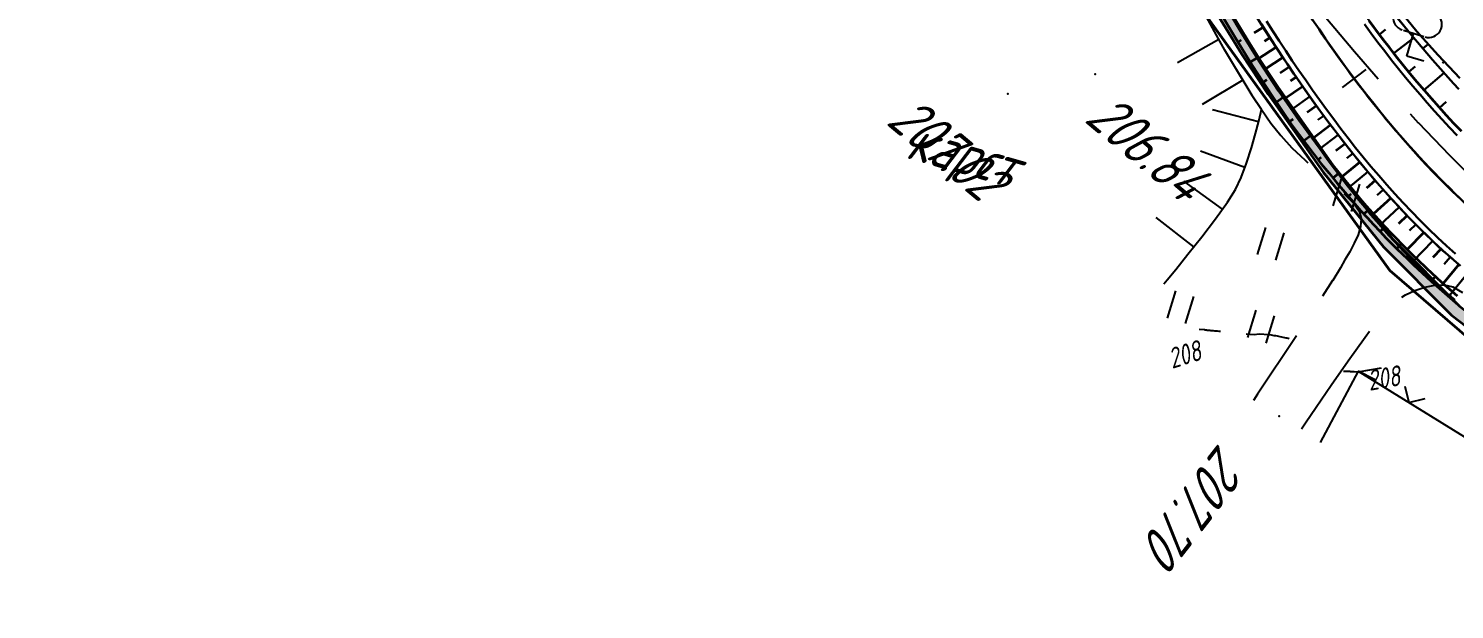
# Model space of a CAD drawing. Header units: millimetres. Extents: x -698 to 8131, y -704 to 4503.
# Drawn here: x 5316.2 to 5436.3, y 3362.6 to 3411.5 of the extents above; entities that cross this region are included whole.
import ezdxf

# ---------------------------------------------------------------- set-up
doc = ezdxf.new("R2010")
doc.units = ezdxf.units.MM
doc.linetypes.add('CONTI', pattern=[0])
for name, color, linetype, lineweight in [('10', 1, 'Continuous', 35), ('КОПИЯ_ОСЬ_13_ОТКОСЫ', 7, 'Continuous', 30), ('КОПИЯ_ОСЬ_ГРАНИЦЫ_ПОЛОС', 7, 'Continuous', 30), ('ОСЬ_ВЕРХ_ПОКРЫТИЯ_ГРАНИЦЫ_ПОЛОС', 7, 'Continuous', 30), ('ОСЬ_ВЕРХ_ПОКРЫТИЯ_ОСЬ', 1, 'Continuous', 30), ('Ось_примыкания', 1, 'Continuous', 35), ('Тротуар', 40, 'Continuous', 35)]:
    doc.layers.add(name, color=color, linetype=linetype, lineweight=lineweight)
for name, color, linetype in [('GOR_BDEFAULT', 212, 'CONTI'), ('NAD_MDEFAULT', 7, 'CONTI'), ('OBRIVDEFAULT', 32, 'CONTI'), ('PI_OTDEFAULT', 172, 'CONTI'), ('PI_TTDEFAULT', 5, 'CONTI'), ('SIT_LDEFAULT', 7, 'CONTI'), ('USLZNDEFAULT', 7, 'CONTI'), ('ОСЬ_ВЕРХ_ПОКРЫТИЯ_ПИКЕТЫ', 1, 'Continuous'), ('разметка', 7, 'Continuous')]:
    doc.layers.add(name, color=color, linetype=linetype)
doc.styles.add('eskd', font='isocpeui.ttf', dxfattribs={"width": 1.2})
doc.styles.add('SHRFT', font='isocpeui.ttf', dxfattribs={"width": 3.5})

# ---------------------------------------------------------------- blocks, each defined once
blk = doc.blocks.new('BL_2011')
at = {"color": 0}
for p, q in [((0, 0), (0, 2.4)), ((1.6, 0), (1.6, 2.4))]:
    blk.add_line(p, q, dxfattribs=at)
blk = doc.blocks.new('BL_104')
at = {"color": 0}
for p, q in [((-0.9, 2), (0.9, 2)), ((0, 0), (0, 2)), ((1.5, 0), (0, 0))]:
    blk.add_line(p, q, dxfattribs=at)
for centre, radius, start, end in [((0, 5.8), 1.04, 358, 185), ((-0.94, 4.8), 0.88, 100, 235), ((0.94, 4.8), 0.88, 305, 80), ((-1, 3.1), 1.1, 115, 270), ((1, 3.1), 1.1, 270, 65)]:
    blk.add_arc(centre, radius, start, end, dxfattribs=at)
blk = doc.blocks.new('*U49')
at = {"layer": 'КОПИЯ_ОСЬ_13_ОТКОСЫ'}
for points in [[(1001.06, 900.83), (1010.44, 886.4), (1020.32, 869), (1030.7, 851.9), (1041.05, 834.79), (1049.34, 821.93), (1053.11, 816.5), (1055.25, 813.39), (1056.86, 811.09), (1058.48, 808.83), (1060.12, 806.62), (1061.79, 804.46), (1063.49, 802.37), (1065.28, 800.37), (1067.11, 798.45)], [(998.87, 901.68), (999.85, 900.08), (1040.26, 834.31), (1048.73, 821.55), (1052.51, 816.13), (1054.68, 813.03), (1056.32, 810.75), (1057.97, 808.49), (1059.64, 806.29), (1061.33, 804.14), (1063.06, 802.04), (1064.8, 799.98), (1066.58, 798), (1067.03, 797.52)], [(1064.43, 801.32), (1064, 800.93)], [(1065.78, 799.84), (1065.64, 799.71)]]:
    blk.add_lwpolyline(points, dxfattribs=at)

msp = doc.modelspace()

# ---------------------------------------------------------------- hatches: boundary and pattern name
at = {"layer": 'Тротуар', "lineweight": 30, "ltscale": 7}
msp.add_hatch(color=256, dxfattribs=at).paths.add_polyline_path([(5466.6, 3369.44), (5464.2, 3371.97), (5457, 3375.47), (5449.97, 3379.12), (5446.48, 3381.11), (5443.16, 3383.22), (5436.71, 3388.14), (5431.07, 3393.81), (5426.05, 3400.02), (5421.51, 3406.48), (5419.22, 3409.91), (5412.94, 3420.13), (5406.73, 3430.4), (5401.56, 3438.96), (5392.41, 3454.46), (5384.13, 3468.14), (5376.81, 3480.08), (5372.69, 3483.7), (5367.05, 3489.86), (5364.43, 3494.12), (5362.55, 3498.79), (5362.16, 3499.75), (5361.3, 3501.96), (5360.24, 3505.54), (5359.9, 3506.51), (5359.56, 3507.49), (5353.52, 3517.41), (5346.1, 3529.28), (5337.36, 3542.68), (5330.6, 3552.6), (5323.51, 3562.28), (5314.69, 3573.38), (5305.76, 3583.75), (5294.79, 3595.52), (5284.15, 3605.97), (5274.52, 3614.8), (5262.52, 3625.47), (5250.26, 3635.75), (5228.64, 3653.55), (5213.48, 3666.21), (5198.55, 3679.53), (5195.16, 3682.07), (5188.61, 3686.68), (5181.73, 3690.74), (5174.55, 3693.98), (5166.76, 3696.05), (5158.67, 3697.1), (5150.77, 3696.7), (5142.93, 3694.89), (5135.76, 3691.8), (5128.89, 3687.53), (5119.68, 3680.12), (5110.52, 3672.03), (5107.65, 3669.25), (5096.33, 3657.93), (5094.63, 3656.23), (5093.91, 3655.54), (5087.83, 3649.47), (5076.61, 3638.07), (5063.96, 3625.25), (5056.91, 3618.16), (5049.81, 3611.12), (5042.67, 3604.12), (5034.1, 3595.72), (5025.46, 3587.25), (5012.29, 3575.13), (5004.83, 3568.46), (5000.38, 3564.54), (4992.57, 3558.19), (4986.36, 3553.14), (4976.97, 3545.67), (4967.37, 3538.47), (4960.95, 3533.7), (4956.14, 3530.26), (4951.27, 3526.83), (4944.56, 3522.24), (4941.88, 3520.46), (4934.85, 3515.75), (4934.02, 3515.2), (4921.2, 3506.6), (4903.6, 3496.55), (4897.66, 3493.45), (4891.6, 3490.6), (4873.24, 3481.85), (4861.14, 3475.78), (4851.02, 3470.05), (4850.32, 3469.62), (4844.04, 3464.75), (4838.09, 3459.35), (4832.47, 3453.61), (4827.24, 3447.37), (4822.54, 3440.51), (4818.9, 3433.93), (4815.52, 3426.46), (4812.44, 3418.67), (4810.03, 3411.16), (4807.18, 3399.96), (4804.77, 3388.2), (4802.68, 3365.27), (4803.82, 3364.88), (4805.75, 3388.01), (4808.15, 3399.73), (4811.12, 3411.3), (4813.57, 3418.85), (4816.51, 3426.23), (4819.78, 3433.45), (4823.59, 3440.31), (4828.12, 3446.88), (4833.21, 3452.94), (4838.77, 3458.62), (4844.64, 3463.95), (4850.89, 3468.79), (4851.61, 3469.24), (4861.61, 3474.9), (4873.59, 3481.02), (4892.03, 3489.67), (4898.14, 3492.52), (4904.07, 3495.66), (4921.66, 3505.71), (4942.43, 3519.63), (4945.11, 3521.41), (4951.74, 3525.93), (4956.65, 3529.4), (4961.5, 3532.94), (4967.97, 3537.66), (4977.55, 3544.92), (4986.99, 3552.36), (4993.2, 3557.41), (5001.02, 3563.78), (5005.49, 3567.72), (5012.96, 3574.39), (5026.15, 3586.52), (5034.8, 3595), (5043.37, 3603.4), (5050.51, 3610.41), (5057.62, 3617.45), (5064.67, 3624.55), (5077.32, 3637.36), (5088.54, 3648.76), (5097.04, 3657.23), (5108.35, 3668.53), (5111.2, 3671.3), (5120.32, 3679.36), (5129.47, 3686.72), (5136.23, 3690.91), (5143.25, 3693.93), (5150.91, 3695.71), (5158.63, 3696.09), (5166.57, 3695.06), (5174.22, 3693.04), (5181.27, 3689.85), (5188.08, 3685.83), (5194.57, 3681.26), (5197.92, 3678.75), (5212.83, 3665.46), (5228, 3652.78), (5249.62, 3634.98), (5261.86, 3624.72), (5273.85, 3614.05), (5283.42, 3605.25), (5294.04, 3594.85), (5304.93, 3583.18), (5313.92, 3572.75), (5322.72, 3561.68), (5329.78, 3552.02), (5336.52, 3542.13), (5345.25, 3528.74), (5352.67, 3516.88), (5358.55, 3507.34), (5360.41, 3501.54), (5363.53, 3493.67), (5366.24, 3489.26), (5371.99, 3482.98), (5375.96, 3479.54), (5383.27, 3467.63), (5391.55, 3453.95), (5400.71, 3438.45), (5405.88, 3429.88), (5412.11, 3419.62), (5418.38, 3409.37), (5420.61, 3406.01), (5425.24, 3399.43), (5430.32, 3393.15), (5436.05, 3387.39), (5442.49, 3382.47), (5445.97, 3380.25), (5449.49, 3378.24), (5456.56, 3374.58), (5463.6, 3371.15), (5466.01, 3368.6), (5468.31, 3367.58), (5468.71, 3368.5)])

# ---------------------------------------------------------------- linework, layer by layer
at = {"layer": '10'}
msp.add_lwpolyline([(5446.41, 3377.71), (5430.84, 3391.15), (5399.81, 3434.26), (5430.84, 3391.15), (5446.41, 3377.71), (5474.88, 3367.45), (5476.48, 3372.2), (5484, 3369.44), (5482.41, 3364.67), (5523.55, 3348.78), (5626.02, 3290.7), (5661.23, 3279.18), (5669.82, 3278.94), (5668.94, 3282.92), (5691.21, 3283.21)], dxfattribs=at)
at = {"layer": 'GOR_BDEFAULT', "color": 212, "elevation": 208, "flags": 128}
for points in [[(5414.8, 3386.21), (5415.24, 3386.16), (5415.29, 3386.15), (5415.35, 3386.15), (5415.41, 3386.14), (5415.47, 3386.13), (5415.55, 3386.13), (5415.62, 3386.12), (5415.7, 3386.11), (5415.79, 3386.1), (5415.88, 3386.09), (5415.98, 3386.08), (5416.09, 3386.07), (5416.2, 3386.06), (5416.32, 3386.05), (5416.44, 3386.03), (5416.58, 3386.02)], [(5414.8, 3386.21), (5415.24, 3386.16), (5415.29, 3386.15), (5415.35, 3386.15), (5415.41, 3386.14), (5415.47, 3386.13), (5415.55, 3386.13), (5415.62, 3386.12), (5415.7, 3386.11), (5415.79, 3386.1), (5415.88, 3386.09), (5415.98, 3386.08), (5416.09, 3386.07), (5416.2, 3386.06), (5416.32, 3386.05), (5416.44, 3386.03), (5416.58, 3386.02)], [(5418.76, 3385.8), (5419.44, 3385.76), (5419.84, 3385.8), (5420.65, 3385.76), (5420.75, 3385.74), (5420.86, 3385.72), (5420.97, 3385.7), (5421.09, 3385.68), (5421.22, 3385.66), (5421.35, 3385.63), (5421.47, 3385.61), (5421.6, 3385.58), (5421.73, 3385.55), (5421.85, 3385.53), (5421.97, 3385.5), (5422.08, 3385.48), (5422.19, 3385.46), (5422.28, 3385.44), (5422.37, 3385.42)], [(5418.76, 3385.8), (5419.44, 3385.76), (5419.84, 3385.8), (5420.65, 3385.76), (5420.75, 3385.74), (5420.86, 3385.72), (5420.97, 3385.7), (5421.09, 3385.68), (5421.22, 3385.66), (5421.35, 3385.63), (5421.47, 3385.61), (5421.6, 3385.58), (5421.73, 3385.55), (5421.85, 3385.53), (5421.97, 3385.5), (5422.08, 3385.48), (5422.19, 3385.46), (5422.28, 3385.44), (5422.37, 3385.42)], [(5430.13, 3382.92), (5428.15, 3382.58), (5427.84, 3382.6), (5427.79, 3382.6), (5427.74, 3382.6), (5427.68, 3382.61), (5427.62, 3382.61), (5427.55, 3382.61), (5427.49, 3382.62), (5427.42, 3382.62), (5427.35, 3382.62), (5427.29, 3382.62), (5427.22, 3382.63), (5427.16, 3382.63), (5427.1, 3382.63), (5427.04, 3382.63), (5426.99, 3382.64), (5426.94, 3382.64)]]:
    msp.add_lwpolyline(points, dxfattribs=at)
at = {"layer": 'OBRIVDEFAULT', "color": 32}
for p, q in [((5416.25, 3410.98, 209.24), (5414.95, 3413.38, 209.34)), ((5416.45, 3410.62), (5412.98, 3408.64)), ((5416.97, 3409.72, 209.21), (5416.25, 3410.98, 209.24)), ((5417.71, 3408.44, 209.19), (5416.97, 3409.72, 209.21)), ((5418.47, 3407.17, 209.17), (5417.71, 3408.44, 209.19)), ((5418.47, 3407.17), (5415.04, 3405.12)), ((5420.04, 3404.72, 209.13), (5419.24, 3405.92, 209.15)), ((5419.79, 3403.66), (5415.92, 3404.67)), ((5419.98, 3404.45, 209.1), (5420.04, 3404.72, 209.13)), ((5419.54, 3402.7, 208.96), (5419.81, 3403.74, 209.04)), ((5419.81, 3403.74, 209.04), (5419.98, 3404.45, 209.1)), ((5419.2, 3401.48, 208.85), (5419.54, 3402.7, 208.96)), ((5418.65, 3399.82), (5414.9, 3401.2)), ((5418.79, 3400.2, 208.74), (5419.2, 3401.48, 208.85)), ((5418.34, 3398.98, 208.64), (5418.79, 3400.2, 208.74)), ((5416.76, 3396.32), (5413.51, 3398.66)), ((5417.86, 3397.97, 208.54), (5418.34, 3398.98, 208.64)), ((5417.17, 3396.89, 208.5), (5417.86, 3397.97, 208.54)), ((5416.17, 3395.5, 208.45), (5417.17, 3396.89, 208.5)), ((5414.34, 3393.13), (5411.19, 3395.6)), ((5415.01, 3393.99, 208.39), (5416.17, 3395.5, 208.45)), ((5413.85, 3392.51, 208.33), (5415.01, 3393.99, 208.39)), ((5412.83, 3391.24, 208.27), (5413.85, 3392.51, 208.33)), ((5411.83, 3390.02, 208.22), (5412.1, 3390.35, 208.24)), ((5412.1, 3390.35, 208.24), (5412.83, 3391.24, 208.27))]:
    msp.add_line(p, q, dxfattribs=at)
at = {"layer": 'PI_TTDEFAULT', "color": 5}
for p in [(5406.05, 3407.69, 206.68), (5398.7, 3406.04, 207.02), (5421.53, 3378.87, 207.7)]:
    msp.add_point(p, dxfattribs=at)
at = {"layer": 'SIT_LDEFAULT', "color": 7}
for p, q in [((5425.47, 3412.46), (5427.86, 3409.6)), ((5427.86, 3409.6), (5429.87, 3407.3)), ((5417.9, 3408.12), (5418.47, 3407.17)), ((5418.47, 3407.17), (5419.24, 3405.92)), ((5419.24, 3405.92), (5420.04, 3404.72)), ((5420.04, 3404.72), (5420.84, 3403.57)), ((5420.84, 3403.57), (5421.66, 3402.51)), ((5432.55, 3404.34), (5433.22, 3403.6)), ((5433.23, 3403.61), (5435.87, 3400.85)), ((5421.66, 3402.51), (5422.6, 3401.48)), ((5422.6, 3401.48), (5423.71, 3400.44)), ((5423.71, 3400.44), (5423.95, 3400.23)), ((5435.87, 3400.85), (5438.26, 3398.49)), ((5426.98, 3397.61), (5427.06, 3397.54)), ((5427.06, 3397.54), (5427.85, 3396.76)), ((5427.85, 3396.76), (5428.3, 3396.12)), ((5428.29, 3396.12), (5428.43, 3395.52)), ((5428.44, 3395.52), (5428.38, 3394.86)), ((5428.17, 3394.16), (5427.85, 3393.44)), ((5428.38, 3394.86), (5428.17, 3394.16)), ((5427.47, 3392.72), (5427.07, 3392.03)), ((5427.85, 3393.44), (5427.47, 3392.72)), ((5427.07, 3392.03), (5426.69, 3391.38)), ((5426.03, 3390.3), (5425.17, 3388.98)), ((5426.7, 3391.38), (5426.04, 3390.3)), ((5431.86, 3388.9), (5432.16, 3389.09)), ((5432.16, 3389.08), (5432.96, 3389.46)), ((5432.96, 3389.46), (5433.8, 3389.75)), ((5433.8, 3389.75), (5434.63, 3389.91)), ((5434.63, 3389.91), (5435.43, 3389.93)), ((5435.43, 3389.93), (5436.15, 3389.77)), ((5436.15, 3389.77), (5436.98, 3389.28)), ((5422.99, 3385.64), (5421.99, 3384.13)), ((5427.35, 3383.54), (5428.77, 3385.53)), ((5428.77, 3385.53), (5429.13, 3386.02)), ((5421.99, 3384.13), (5420.67, 3382.15)), ((5425.91, 3381.48), (5427.35, 3383.54)), ((5420.67, 3382.15), (5419.72, 3380.72)), ((5428.19, 3382.67), (5424.98, 3376.64)), ((5429.6, 3381.92), (5428.19, 3382.67)), ((5428.19, 3382.67), (5439.48, 3375.66)), ((5419.72, 3380.72), (5419.36, 3380.18)), ((5424.65, 3379.64), (5425.91, 3381.48)), ((5432.12, 3381.41), (5432.44, 3380.03)), ((5423.75, 3378.32), (5424.65, 3379.64)), ((5432.44, 3380.03), (5433.81, 3380.35)), ((5423.41, 3377.81), (5423.75, 3378.32))]:
    msp.add_line(p, q, dxfattribs=at)
at = {"layer": 'КОПИЯ_ОСЬ_13_ОТКОСЫ'}
for points in [[(5365.04, 3515.14), (5368.98, 3508.68), (5417.4, 3429.87), (5421.47, 3423.51), (5423.52, 3420.33), (5425.07, 3417.98), (5426.65, 3415.66), (5428.25, 3413.38), (5429.89, 3411.14), (5431.57, 3408.96), (5433.31, 3406.83), (5433.9, 3406.14), (5434.5, 3405.45), (5435.11, 3404.77), (5435.57, 3404.27), (5436.03, 3403.77), (5436.5, 3403.28)], [(5368.52, 3510.59), (5369.49, 3509), (5409.9, 3443.22), (5418.38, 3430.47), (5422.15, 3425.05), (5424.33, 3421.95), (5425.96, 3419.66), (5427.61, 3417.41), (5429.28, 3415.2), (5430.98, 3413.05), (5432.71, 3410.96), (5434.44, 3408.9), (5436.22, 3406.91), (5436.67, 3406.43)], [(5417.37, 3413.03), (5418.89, 3410.52), (5420.47, 3408.01), (5422.11, 3405.52), (5422.68, 3404.69), (5423.25, 3403.87), (5424.98, 3401.37), (5425.58, 3400.54), (5426.19, 3399.72), (5426.8, 3398.9), (5427.28, 3398.29), (5427.76, 3397.68), (5428.24, 3397.07), (5428.73, 3396.47), (5429.23, 3395.87), (5429.74, 3395.28), (5430.25, 3394.69), (5430.77, 3394.1), (5431.2, 3393.63), (5431.63, 3393.17), (5432.06, 3392.71), (5432.5, 3392.25), (5432.94, 3391.8), (5433.69, 3391.05), (5434.12, 3390.64), (5434.55, 3390.24), (5434.99, 3389.84), (5435.43, 3389.44), (5435.88, 3389.05), (5436.32, 3388.66)], [(5418.76, 3413.93), (5420.31, 3411.46), (5421.91, 3409.01), (5423.57, 3406.57), (5425.3, 3404.16), (5427.11, 3401.79), (5427.73, 3401), (5428.36, 3400.22), (5429, 3399.45), (5429.49, 3398.88), (5429.99, 3398.31), (5430.49, 3397.74), (5430.99, 3397.18), (5431.51, 3396.62), (5432.03, 3396.06), (5432.56, 3395.51), (5433.09, 3394.97), (5433.52, 3394.54), (5433.96, 3394.11), (5434.4, 3393.68), (5434.84, 3393.26), (5435.29, 3392.84), (5435.72, 3392.47), (5436.15, 3392.09), (5436.58, 3391.72)], [(5420.76, 3410.78), (5420.29, 3410.47)], [(5429.97, 3411.04), (5430.49, 3411.44)], [(5431.19, 3409.45), (5432.88, 3410.75)], [(5421.85, 3409.1), (5420.38, 3408.15)], [(5432.44, 3407.89), (5432.99, 3408.34)], [(5422.97, 3407.45), (5422.49, 3407.12)], [(5433.72, 3406.35), (5435.41, 3407.81)], [(5424.12, 3405.81), (5422.64, 3404.75)], [(5435.04, 3404.85), (5435.59, 3405.35)], [(5425.28, 3404.18), (5424.79, 3403.83)], [(5426.49, 3402.59), (5424.95, 3401.41)], [(5427.72, 3401.01), (5427.22, 3400.61)], [(5428.99, 3399.47), (5427.4, 3398.13)], [(5430.3, 3397.95), (5429.78, 3397.5)], [(5431.64, 3396.47), (5430.02, 3394.96)], [(5433.03, 3395.03), (5432.5, 3394.51)], [(5434.45, 3393.63), (5432.82, 3391.92)], [(5435.93, 3392.28), (5435.41, 3391.68)], [(5437.46, 3390.99), (5435.88, 3389.05)]]:
    msp.add_lwpolyline(points, dxfattribs=at)
at = {"layer": 'КОПИЯ_ОСЬ_ГРАНИЦЫ_ПОЛОС'}
for points in [[(5418.76, 3413.93), (5420.31, 3411.46), (5421.91, 3409.01), (5423.57, 3406.57), (5425.3, 3404.16), (5427.11, 3401.79), (5427.73, 3401), (5428.36, 3400.22), (5429, 3399.45), (5429.49, 3398.88), (5429.99, 3398.31), (5430.49, 3397.74), (5430.99, 3397.18), (5431.51, 3396.62), (5432.03, 3396.06), (5432.56, 3395.51), (5433.09, 3394.97), (5433.52, 3394.54), (5433.96, 3394.11), (5434.4, 3393.68), (5434.84, 3393.26), (5435.29, 3392.84), (5435.72, 3392.47), (5436.15, 3392.09), (5436.58, 3391.72)], [(5420.04, 3411.89), (5420.57, 3411.05), (5421.12, 3410.21), (5421.67, 3409.38), (5422.22, 3408.54), (5422.78, 3407.71), (5423.35, 3406.88), (5423.93, 3406.06), (5424.52, 3405.23), (5425.11, 3404.41), (5425.72, 3403.6), (5426.33, 3402.79), (5426.95, 3401.98), (5427.58, 3401.18), (5428.23, 3400.39), (5428.88, 3399.6), (5429.54, 3398.82), (5430.22, 3398.04), (5430.91, 3397.27), (5431.6, 3396.51), (5432.31, 3395.76), (5433.04, 3395.02), (5433.77, 3394.29), (5434.52, 3393.56), (5435.29, 3392.85), (5436.04, 3392.18), (5436.81, 3391.53)], [(5436.53, 3402.53), (5435.88, 3403.2), (5435.25, 3403.88), (5434.62, 3404.57), (5434, 3405.27), (5433.39, 3405.97), (5432.78, 3406.69), (5432.18, 3407.41), (5431.59, 3408.14), (5431, 3408.88), (5430.42, 3409.62), (5429.85, 3410.37), (5429.28, 3411.13), (5428.71, 3411.89)], [(5429.11, 3412.19), (5429.68, 3411.43), (5430.24, 3410.67), (5430.82, 3409.93), (5431.39, 3409.19), (5431.98, 3408.45), (5432.57, 3407.73), (5433.16, 3407.01), (5433.77, 3406.3), (5434.38, 3405.6), (5434.99, 3404.9), (5435.62, 3404.22), (5436.25, 3403.54), (5436.88, 3402.88)]]:
    msp.add_lwpolyline(points, dxfattribs=at)
at = {"layer": 'ОСЬ_ВЕРХ_ПОКРЫТИЯ_ГРАНИЦЫ_ПОЛОС', "linetype": 'Continuous'}
msp.add_lwpolyline([(5436.37, 3392.56), (5435.62, 3393.22), (5434.87, 3393.92), (5434.12, 3394.64), (5433.39, 3395.37), (5432.68, 3396.11), (5431.97, 3396.85), (5431.28, 3397.61), (5430.59, 3398.37), (5429.92, 3399.14), (5429.26, 3399.92), (5428.61, 3400.7), (5427.97, 3401.49), (5427.35, 3402.29), (5426.73, 3403.09), (5426.12, 3403.9), (5425.52, 3404.71), (5424.92, 3405.52), (5424.34, 3406.34), (5423.77, 3407.17), (5423.2, 3407.99), (5422.64, 3408.82), (5422.08, 3409.65), (5421.54, 3410.49), (5421, 3411.32), (5420.46, 3412.16)], dxfattribs=at)
at = {"layer": 'ОСЬ_ВЕРХ_ПОКРЫТИЯ_ОСЬ'}
msp.add_lwpolyline([(5424.34, 3412.28), (5424.89, 3411.47), (5425.44, 3410.67), (5426, 3409.88), (5426.56, 3409.09), (5427.13, 3408.3), (5427.71, 3407.52), (5428.3, 3406.74), (5428.89, 3405.97), (5429.49, 3405.21), (5430.1, 3404.45), (5430.71, 3403.69), (5431.34, 3402.95), (5431.97, 3402.21), (5432.61, 3401.48), (5433.26, 3400.76), (5433.92, 3400.05), (5434.59, 3399.34), (5435.27, 3398.65), (5435.96, 3397.96), (5436.66, 3397.29)], dxfattribs=at)
at = {"layer": 'ОСЬ_ВЕРХ_ПОКРЫТИЯ_ПИКЕТЫ'}
msp.add_line((5426.86, 3406.57), (5428.86, 3408.07), dxfattribs=at)
at = {"layer": 'Ось_примыкания', "color": 0}
for p, q in [((5420.2, 3411.65), (5419.44, 3411.17)), ((5418.05, 3410.4), (5418.34, 3410.58)), ((5421.29, 3409.97), (5419.75, 3408.97)), ((5419.1, 3408.7), (5419.69, 3409.06)), ((5422.39, 3408.3), (5421.62, 3407.78)), ((5420.18, 3407.02), (5420.48, 3407.2)), ((5423.52, 3406.65), (5421.96, 3405.59)), ((5421.28, 3405.34), (5421.86, 3405.74)), ((5424.68, 3405.02), (5423.9, 3404.46)), ((5422.41, 3403.69), (5422.7, 3403.89)), ((5425.87, 3403.41), (5424.33, 3402.24)), ((5423.59, 3402.08), (5424.15, 3402.5)), ((5427.08, 3401.82), (5426.31, 3401.23)), ((5424.81, 3400.49), (5425.07, 3400.7)), ((5428.33, 3400.26), (5426.81, 3399.03)), ((5426.06, 3398.93), (5426.56, 3399.34)), ((5429.62, 3398.73), (5428.88, 3398.09)), ((5427.35, 3397.4), (5427.58, 3397.6)), ((5428.67, 3395.9), (5429.12, 3396.31)), ((5430.94, 3397.23), (5429.47, 3395.91)), ((5432.31, 3395.77), (5431.59, 3395.08)), ((5430.03, 3394.43), (5430.24, 3394.63)), ((5433.71, 3394.35), (5432.31, 3392.91)), ((5431.43, 3393), (5431.82, 3393.4)), ((5435.16, 3392.97), (5434.47, 3392.23)), ((5432.86, 3391.61), (5433.05, 3391.81)), ((5436.67, 3391.65), (5435.33, 3390.06)), ((5434.33, 3390.25), (5434.69, 3390.64)), ((5435.83, 3388.92), (5435.99, 3389.12))]:
    msp.add_line(p, q, dxfattribs=at)
for points in [[(5416.22, 3413.45), (5417.73, 3410.93), (5419.29, 3408.4), (5420.91, 3405.89), (5422.61, 3403.39), (5424.45, 3400.95), (5425.08, 3400.14), (5425.73, 3399.34), (5426.38, 3398.54), (5426.88, 3397.94), (5427.39, 3397.35), (5427.9, 3396.76), (5428.41, 3396.18), (5428.94, 3395.6), (5429.47, 3395.02), (5430.01, 3394.45), (5430.55, 3393.88), (5431, 3393.43), (5431.44, 3392.98), (5431.9, 3392.54), (5432.35, 3392.1), (5432.81, 3391.66), (5434.36, 3390.23), (5434.8, 3389.82), (5435.25, 3389.43), (5435.7, 3389.03), (5436.15, 3388.64), (5436.61, 3388.26)], [(5416.78, 3413.81), (5418.29, 3411.3), (5419.86, 3408.79), (5421.48, 3406.29), (5423.18, 3403.82), (5424.98, 3401.37), (5425.6, 3400.56), (5426.23, 3399.75), (5426.87, 3398.96), (5427.36, 3398.36), (5427.86, 3397.77), (5428.36, 3397.18), (5428.86, 3396.59), (5429.38, 3396.01), (5429.9, 3395.43), (5430.43, 3394.86), (5430.96, 3394.29), (5431.4, 3393.84), (5431.84, 3393.39), (5432.28, 3392.94), (5432.73, 3392.5), (5433.18, 3392.06), (5433.94, 3391.33), (5434.36, 3390.94), (5434.79, 3390.55), (5435.21, 3390.16), (5435.64, 3389.77), (5436.08, 3389.39), (5436.52, 3389.02)]]:
    msp.add_lwpolyline(points, dxfattribs=at)
at = {"layer": 'Ось_примыкания', "linetype": 'Continuous'}
msp.add_lwpolyline([(5436.88, 3402.88), (5436.25, 3403.54), (5435.62, 3404.22), (5434.99, 3404.9), (5434.38, 3405.6), (5433.77, 3406.3), (5433.16, 3407.01), (5432.57, 3407.73), (5431.98, 3408.45), (5431.39, 3409.19), (5430.82, 3409.93), (5430.24, 3410.67), (5429.68, 3411.43), (5429.11, 3412.19)], dxfattribs=at)
at = {"layer": 'разметка', "lineweight": 30, "ltscale": 7}
msp.add_lwpolyline([(5417.05, 3423.77, 0.016587), (5425.44, 3410.67, 0.058059), (5438.09, 3395.97, 0.020124), (5441.82, 3392.9, 0.042958), (5441.82, 3392.9, 0.054981), (5456.93, 3384.13, 0.018087), (5473.17, 3377.64), (5481.92, 3374.39), (5496.32, 3369, -0.018348), (5529.02, 3355.49, -0.01381), (5544.82, 3347.59, -0.01151), (5569.61, 3333.57), (5572.25, 3332)], format="xyb", dxfattribs=at)
at = {"layer": 'Тротуар', "linetype": 'Continuous'}
for points in [[(5352.67, 3516.88), (5358.55, 3507.34), (5360.41, 3501.42), (5363.53, 3493.67), (5366.24, 3489.26), (5366.24, 3489.26), (5371.99, 3482.98), (5375.96, 3479.54), (5383.27, 3467.63), (5391.55, 3453.95), (5400.71, 3438.45), (5405.88, 3429.88), (5412.11, 3419.62), (5418.38, 3409.37), (5420.61, 3406.01), (5425.24, 3399.43), (5430.32, 3393.15), (5436.05, 3387.39), (5442.49, 3382.47)], [(5376.75, 3480.18), (5384.12, 3468.15), (5392.41, 3454.46), (5401.56, 3438.96), (5406.74, 3430.4), (5412.96, 3420.14), (5419.22, 3409.91), (5421.44, 3406.58), (5426.04, 3400.03), (5431.07, 3393.81), (5436.71, 3388.15), (5443.06, 3383.29), (5446.48, 3381.11), (5449.97, 3379.12), (5457, 3375.47), (5464.2, 3371.97)]]:
    msp.add_lwpolyline(points, dxfattribs=at)

# ---------------------------------------------------------------- block references
at = {"layer": 'USLZNDEFAULT', "color": 7, "rotation": 342.9999999999999}
for name, p in [('BL_104', (5432.27, 3409.21)), ('BL_2011', (5426.08, 3396.58)), ('BL_2011', (5419.72, 3392.48)), ('BL_2011', (5412.12, 3387.14)), ('BL_2011', (5418.9, 3385.5))]:
    msp.add_blockref(name, p, dxfattribs=at)
at = {"layer": 'КОПИЯ_ОСЬ_13_ОТКОСЫ'}
msp.add_blockref('*U49', (4369.64, 2608.91), dxfattribs=at)

# ---------------------------------------------------------------- texts
at = {"layer": 'GOR_BDEFAULT', "color": 212, "style": 'SHRFT', "width": 0.75}
for rotation, p in [(16.9141, (5412.51, 3382.85, 208)), (16.9141, (5412.51, 3382.85, 208)), (9.7774, (5429.13, 3381, 208))]:
    msp.add_text('208', height=1.722, rotation=rotation, dxfattribs=at).set_placement(p)
at = {"layer": 'NAD_MDEFAULT', "color": 7, "style": 'eskd', "oblique": 10, "width": 0.8}
msp.add_text('карст', height=3.5, rotation=344, dxfattribs=at).set_placement((5389.96, 3400.67))
at = {"layer": 'PI_OTDEFAULT', "color": 172, "style": 'eskd', "oblique": 10, "width": 0.8}
for s, rotation, p in [('207.02', 320, (5388.33, 3403.55)), ('206.84', 320, (5405.02, 3403.76)), ('207.70', 232, (5416.49, 3376.69))]:
    msp.add_text(s, height=3.5, rotation=rotation, dxfattribs=at).set_placement(p)

doc.saveas('drawing.dxf')
